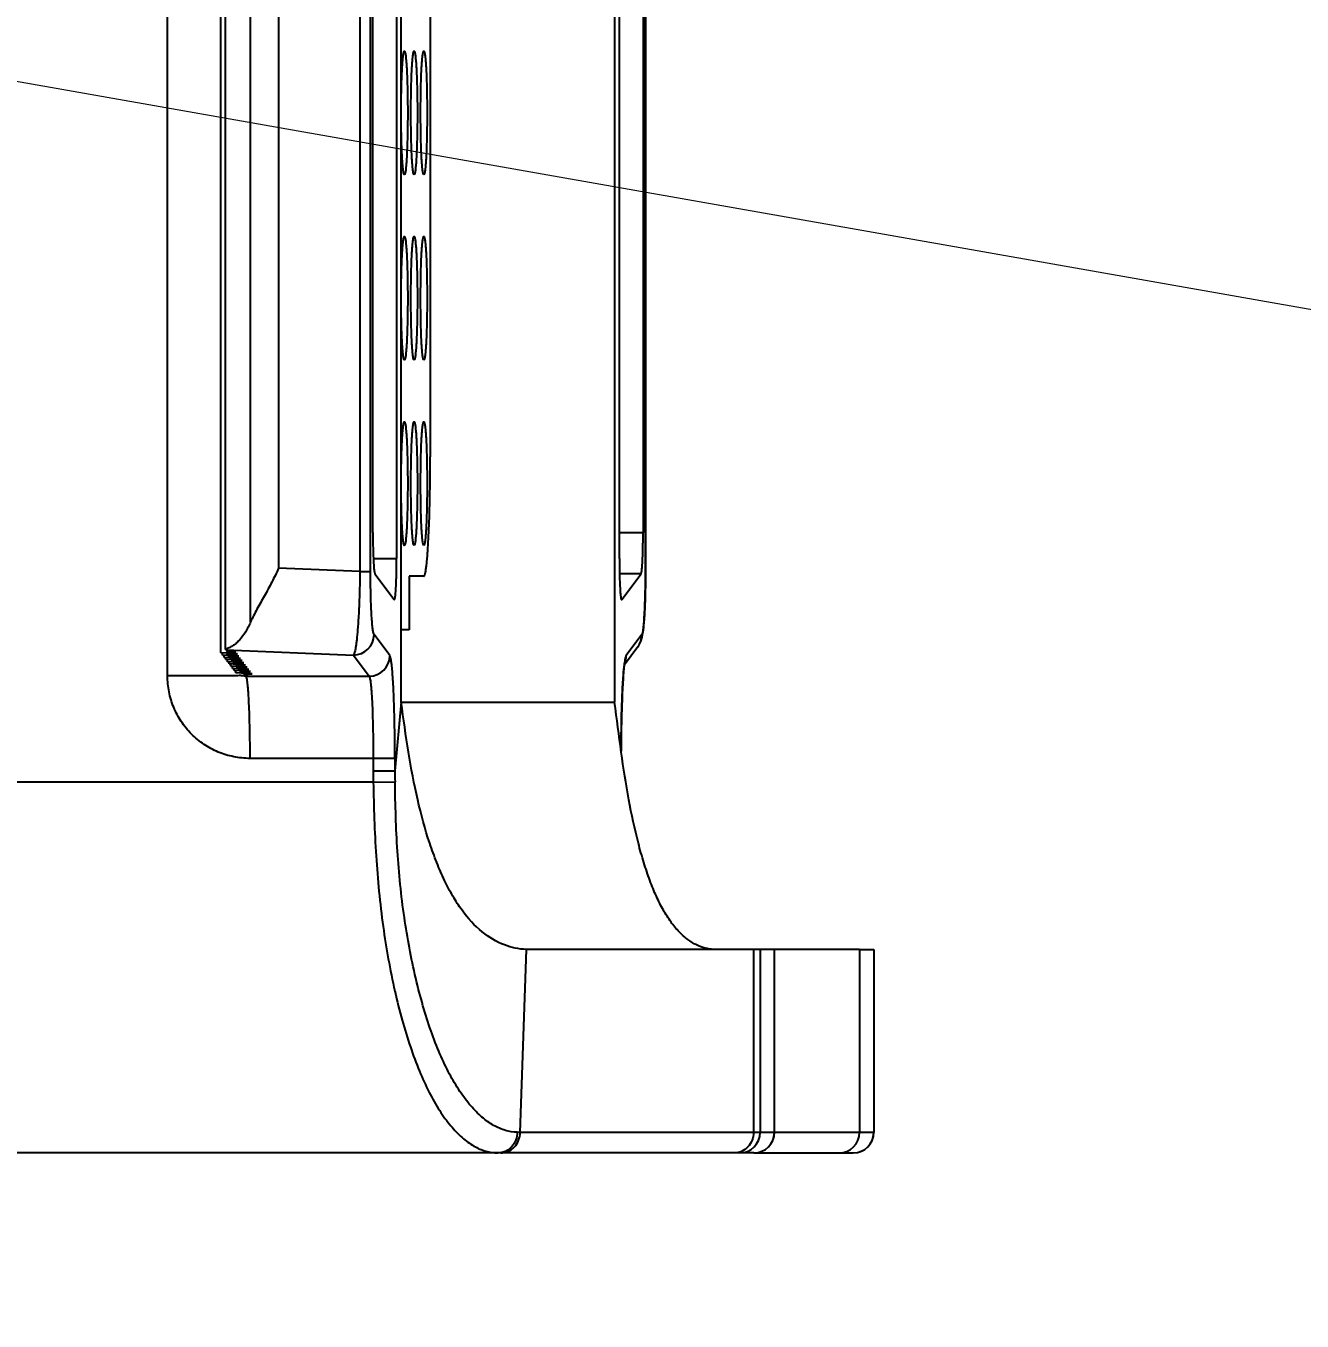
# Model space of a CAD drawing. Header units: millimetres. Extents: x 5828 to 6704, y 123 to 421.
# Drawn here: x 6601.077 to 6603.142, y 245.875 to 247.971 of the extents above; entities that cross this region are included whole.
import ezdxf

# ---------------------------------------------------------------- set-up
doc = ezdxf.new("R2010")
doc.units = ezdxf.units.MM
for name, color, linetype in [('外形图', 7, 'Continuous'), ('尺寸标注', 7, 'Continuous'), ('运动范围', 7, 'Continuous')]:
    doc.layers.add(name, color=color, linetype=linetype)
doc.styles.add('微软雅黑', font='msyh.ttc', dxfattribs={"height": 1.5})
doc.dimstyles.new('尺寸标注_1_15比例', dxfattribs={"dimtxt": 1.5, "dimasz": 1.25, "dimexe": 0.5, "dimexo": 0.4, "dimgap": 0.5, "dimtad": 1, "dimdec": 1, "dimlfac": 15, "dimdsep": 46, "dimtxsty": '微软雅黑', "dimcen": 0.09, "dimadec": 0, "dimazin": 0, "dimtp": 0.01, "dimtm": 0.01, "dimtfac": 1, "dimtdec": 1, "dimtofl": 0, "dimtmove": 0, "dimatfit": 3, "dimfxl": 1, "dimtolj": 1, "dimarcsym": 0})

# ---------------------------------------------------------------- blocks, each defined once
blk = doc.blocks.new('*D770')
at = {"layer": 'Defpoints', "color": 0}
for p in [(6551.3884, 249.6138), (6591.2263, 249.6138), (6637.3008, 249.6138), (6628.0365, 243.1292), (6583.7661, 238.2698)]:
    blk.add_point(p, dxfattribs=at)
at = {"layer": '尺寸标注', "color": 0, "lineweight": -2}
blk.add_arc((6591.2263, 249.6138), 13.5772, 185.27685, 344.73221, dxfattribs=at)
at = {"layer": '尺寸标注', "color": 0}
for points in [[(6577.9147, 248.3747), (6577.4985, 248.3555), (6577.6491, 249.6138)], [(6604.5277, 245.9929), (6604.1211, 246.084), (6604.5977, 247.2582)]]:
    blk.add_solid(points, dxfattribs=at)
at = {"layer": '尺寸标注', "color": 0, "insert": (6591.5441, 237.3197), "char_height": 1.5, "attachment_point": 5, "rotation": 1.4808, "style": '微软雅黑'}
blk.add_mtext('\\A1;+\\A1;170%%d', dxfattribs=at)

msp = doc.modelspace()

# ---------------------------------------------------------------- linework, layer by layer
at = {"layer": '外形图', "color": 7, "linetype": 'Continuous'}
for p, q in [((6601.6848, 246.8767), (6601.6848, 249.0843)), ((6602.0299, 249.0843), (6602.0299, 246.8767)), ((6601.3064, 246.9195), (6601.3064, 249.0414)), ((6601.3927, 246.9565), (6601.3927, 249.0044)), ((6601.4005, 246.9626), (6601.4005, 248.9983)), ((6601.441, 247.0068), (6601.441, 248.9541)), ((6601.4863, 248.8671), (6601.4863, 247.0938)), ((6601.6178, 248.8726), (6601.6178, 247.0883)), ((6601.6349, 247.0883), (6601.6349, 248.8726)), ((6602.0798, 248.8727), (6602.0798, 247.0883)), ((6601.6771, 248.8517), (6601.6771, 247.1093)), ((6602.0376, 247.1093), (6602.0376, 248.8517)), ((6601.6388, 247.1512), (6601.6388, 248.8097)), ((6602.0759, 248.8097), (6602.0759, 247.1512)), ((6601.7317, 248.7671), (6601.7317, 247.2738)), ((6602.0376, 247.1512), (6602.0759, 247.1512)), ((6601.6395, 247.1093), (6601.6771, 247.1093)), ((6601.6178, 247.0883), (6601.4863, 247.0938)), ((6601.6178, 247.0883), (6601.6349, 247.0883)), ((6601.642, 247.0847), (6601.6734, 247.0428)), ((6601.7212, 247.0805), (6601.6977, 247.0805)), ((6601.6977, 247.0805), (6601.6977, 246.9938)), ((6602.0727, 247.0847), (6602.0378, 247.0847)), ((6602.0413, 247.0428), (6602.0727, 247.0847)), ((6602.0798, 247.0883), (6602.0798, 247.0883)), ((6601.6734, 247.0428), (6601.6737, 247.0426)), ((6602.0413, 247.0428), (6602.0409, 247.0428)), ((6602.0411, 247.0426), (6602.0413, 247.0428)), ((6601.6662, 246.9521), (6601.6407, 246.9862)), ((6601.6977, 246.9938), (6601.6848, 246.9938)), ((6602.074, 246.9862), (6602.0485, 246.9521)), ((6601.3927, 246.9565), (6601.4168, 246.9585)), ((6601.4195, 246.9549), (6601.3927, 246.9565)), ((6601.3954, 246.9529), (6601.3954, 246.9564)), ((6601.3954, 246.9529), (6601.4195, 246.9549)), ((6601.401, 246.9617), (6601.6073, 246.953)), ((6601.401, 246.9617), (6601.4028, 246.9593)), ((6601.4168, 246.9585), (6601.4028, 246.9593)), ((6602.0674, 246.9662), (6602.0458, 246.9373)), ((6601.4221, 246.9513), (6601.3954, 246.9529)), ((6601.3981, 246.9493), (6601.3981, 246.9528)), ((6601.3981, 246.9493), (6601.4221, 246.9513)), ((6601.4248, 246.9477), (6601.3981, 246.9493)), ((6601.4007, 246.9458), (6601.4007, 246.9492)), ((6601.4007, 246.9458), (6601.4248, 246.9477)), ((6601.4275, 246.9441), (6601.4007, 246.9458)), ((6601.4034, 246.9422), (6601.4034, 246.9456)), ((6601.4034, 246.9422), (6601.4275, 246.9441)), ((6601.4302, 246.9405), (6601.4034, 246.9422)), ((6601.4061, 246.9386), (6601.4061, 246.942)), ((6601.4061, 246.9386), (6601.4302, 246.9405)), ((6601.4329, 246.9369), (6601.4061, 246.9386)), ((6601.4088, 246.935), (6601.4088, 246.9384)), ((6601.4088, 246.935), (6601.4329, 246.9369)), ((6601.4356, 246.9333), (6601.4088, 246.935)), ((6601.4115, 246.9314), (6601.4115, 246.9348)), ((6601.4115, 246.9314), (6601.4356, 246.9333)), ((6601.6073, 246.953), (6601.6328, 246.9189)), ((6601.4383, 246.9298), (6601.4115, 246.9314)), ((6601.4142, 246.9278), (6601.4142, 246.9312)), ((6601.4142, 246.9278), (6601.4383, 246.9298)), ((6601.4409, 246.9262), (6601.4142, 246.9278)), ((6601.4169, 246.9242), (6601.4169, 246.9276)), ((6601.4169, 246.9242), (6601.4409, 246.9262)), ((6601.4436, 246.9226), (6601.4169, 246.9242)), ((6601.4311, 246.9216), (6601.4311, 246.9233)), ((6601.4311, 246.9216), (6601.4436, 246.9226)), ((6601.4311, 246.9216), (6601.4326, 246.9195)), ((6601.4328, 246.9195), (6601.4329, 246.919)), ((6601.4329, 246.919), (6601.6328, 246.9189)), ((6601.4332, 246.9187), (6601.4333, 246.9185)), ((6601.6848, 246.8767), (6601.6743, 246.7656)), ((6601.6848, 246.8767), (6602.0299, 246.8767)), ((6601.6744, 246.7858), (6601.4396, 246.7858)), ((6601.6393, 246.7858), (6601.6393, 246.7656)), ((6601.6744, 246.7858), (6601.6743, 246.7656)), ((6601.6394, 246.7471), (6601.0068, 246.7471)), ((6601.6395, 246.7471), (6601.6746, 246.7476)), ((6601.877, 246.1805), (6601.8871, 246.4767)), ((6602.2883, 246.4767), (6601.8871, 246.4767)), ((6602.2547, 246.4767), (6602.2547, 246.1805)), ((6602.2653, 246.4767), (6602.2653, 246.1805)), ((6602.2886, 246.4767), (6602.2883, 246.4767)), ((6602.2883, 246.1805), (6602.2883, 246.4767)), ((6602.4261, 246.4767), (6602.2886, 246.4767)), ((6602.2886, 246.1805), (6602.2886, 246.4767)), ((6602.4261, 246.4767), (6602.4491, 246.4767)), ((6602.4261, 246.4767), (6602.4261, 246.1805)), ((6602.4494, 246.4767), (6602.4491, 246.4767)), ((6602.4491, 246.4767), (6602.4491, 246.1805)), ((6602.4494, 246.4767), (6602.4494, 246.1805)), ((6601.877, 246.1805), (6601.8724, 246.1806)), ((6602.2883, 246.1805), (6601.877, 246.1805)), ((6602.2886, 246.1805), (6602.2883, 246.1805)), ((6602.4261, 246.1805), (6602.2886, 246.1805)), ((6602.4491, 246.1805), (6602.4261, 246.1805)), ((6602.4491, 246.1805), (6602.4494, 246.1805)), ((6602.255, 246.1471), (6599.9772, 246.1471)), ((6602.2552, 246.1471), (6602.255, 246.1471)), ((6602.255, 246.1471), (6602.2553, 246.1471)), ((6602.2553, 246.1471), (6602.3928, 246.1471)), ((6602.3928, 246.1471), (6602.4158, 246.1471)), ((6602.4158, 246.1471), (6602.4161, 246.1471)), ((6602.4161, 246.1471), (6602.4158, 246.1471))]:
    msp.add_line(p, q, dxfattribs=at)
msp.add_lwpolyline([(6602.0674, 246.9662), (6602.0676, 246.9665), (6602.069, 246.9686), (6602.0702, 246.9706), (6602.0712, 246.9727), (6602.0721, 246.9747), (6602.0728, 246.9766), (6602.0734, 246.9784), (6602.0739, 246.9801), (6602.0743, 246.9817), (6602.0746, 246.9833), (6602.0749, 246.985), (6602.0752, 246.9867), (6602.0755, 246.9884), (6602.0758, 246.9902), (6602.076, 246.9922), (6602.0763, 246.9943), (6602.0765, 246.9965), (6602.0768, 246.9989), (6602.077, 247.0015), (6602.0772, 247.0043), (6602.0775, 247.0074), (6602.0777, 247.0107), (6602.0779, 247.0142), (6602.0782, 247.0181), (6602.0784, 247.0222), (6602.0786, 247.0267), (6602.0788, 247.0316), (6602.079, 247.0368), (6602.0792, 247.0425), (6602.0794, 247.0485), (6602.0795, 247.0549), (6602.0796, 247.0616), (6602.0797, 247.0685), (6602.0798, 247.0755), (6602.0798, 247.0825), (6602.0798, 248.8727)], dxfattribs=at)
for centre, radius, start, end in [((6601.6073, 246.9864), 0.0334, 270.0062, 359.7193), ((6602.0409, 246.9861), 0.0331, 323.2039, 0.2256), ((6601.6328, 246.9523), 0.0334, 270.0062, 359.7193), ((6602.2105, 246.9191), 0.1661, 172.4024, 172.6247), ((6602.0154, 246.952), 0.0331, 338.5057, 340.3397), ((6602.0151, 246.952), 0.0334, 340.4185, 0.1403), ((6609.0812, 246.8423), 7.4072, 180.5935, 180.73263), ((6602.232, 246.1804), 0.0333, 270.0421, 0.0419), ((6602.2552, 246.1805), 0.0333, 270.0183, 0), ((6602.255, 246.1804), 0.0333, 270.4555, 0.0415), ((6602.3928, 246.1804), 0.0333, 270.0421, 0.0419), ((6602.4161, 246.1805), 0.0333, 270, 0), ((6602.4158, 246.1804), 0.0333, 270.4343, 0.0415), ((6602.255, 246.1803), 0.0332, 270, 270.4145), ((6602.4158, 246.1803), 0.0332, 270, 270.3932)]:
    msp.add_arc(centre, radius, start, end, dxfattribs=at)
for points, knots in [([(6601.6848, 247.86), (6601.6849, 247.8649), (6601.6851, 247.8744), (6601.6855, 247.8879), (6601.686, 247.8999), (6601.6866, 247.9103), (6601.6872, 247.9177), (6601.6878, 247.9225), (6601.6881, 247.9253), (6601.6885, 247.9274), (6601.6889, 247.9289), (6601.6892, 247.9297), (6601.6894, 247.9302), (6601.6896, 247.9305), (6601.6898, 247.9305)], [0, 0, 0, 0, 0.207782, 0.399901, 0.571542, 0.718416, 0.836879, 0.884528, 0.924067, 0.955293, 0.978106, 0.986386, 0.992652, 1, 1, 1, 1]), ([(6601.6898, 247.9305), (6601.6901, 247.9305), (6601.6904, 247.93), (6601.6906, 247.9293), (6601.691, 247.928), (6601.6914, 247.9259), (6601.6919, 247.9226), (6601.6923, 247.9184), (6601.6928, 247.9133), (6601.6932, 247.9075), (6601.6937, 247.8983), (6601.6942, 247.8853), (6601.6947, 247.8682), (6601.695, 247.8497), (6601.6951, 247.837), (6601.6951, 247.8305)], [0, 0, 0, 0, 0.007001, 0.013496, 0.022218, 0.046459, 0.079708, 0.121716, 0.172112, 0.230429, 0.29612, 0.447054, 0.619163, 0.805862, 1, 1, 1, 1]), ([(6601.7003, 247.8305), (6601.7003, 247.837), (6601.7004, 247.8497), (6601.7006, 247.8682), (6601.7011, 247.8853), (6601.7016, 247.8983), (6601.7022, 247.9075), (6601.7026, 247.9133), (6601.703, 247.9184), (6601.7035, 247.9226), (6601.7039, 247.9259), (6601.7043, 247.928), (6601.7047, 247.9293), (6601.705, 247.93), (6601.7053, 247.9305), (6601.7055, 247.9305)], [0, 0, 0, 0, 0.194138, 0.380837, 0.552946, 0.70388, 0.769571, 0.827888, 0.878284, 0.920292, 0.953541, 0.977782, 0.986504, 0.992999, 1, 1, 1, 1]), ([(6601.7055, 247.9305), (6601.7058, 247.9305), (6601.7061, 247.93), (6601.7063, 247.9293), (6601.7067, 247.928), (6601.7071, 247.9259), (6601.7076, 247.9226), (6601.708, 247.9184), (6601.7085, 247.9133), (6601.7089, 247.9075), (6601.7094, 247.8983), (6601.7099, 247.8853), (6601.7104, 247.8682), (6601.7107, 247.8497), (6601.7108, 247.837), (6601.7108, 247.8305)], [0, 0, 0, 0, 0.007001, 0.013496, 0.022218, 0.046459, 0.079708, 0.121716, 0.172112, 0.230429, 0.29612, 0.447054, 0.619163, 0.805862, 1, 1, 1, 1]), ([(6601.716, 247.8305), (6601.716, 247.837), (6601.7161, 247.8497), (6601.7163, 247.8682), (6601.7168, 247.8853), (6601.7173, 247.8983), (6601.7179, 247.9075), (6601.7183, 247.9133), (6601.7187, 247.9184), (6601.7192, 247.9226), (6601.7196, 247.9259), (6601.72, 247.928), (6601.7204, 247.9293), (6601.7207, 247.93), (6601.721, 247.9305), (6601.7212, 247.9305)], [0, 0, 0, 0, 0.194138, 0.380837, 0.552946, 0.70388, 0.769571, 0.827888, 0.878284, 0.920292, 0.953541, 0.977782, 0.986504, 0.992999, 1, 1, 1, 1]), ([(6601.7212, 247.9305), (6601.7215, 247.9305), (6601.7218, 247.93), (6601.722, 247.9293), (6601.7224, 247.928), (6601.7228, 247.9259), (6601.7233, 247.9226), (6601.7237, 247.9184), (6601.7242, 247.9133), (6601.7246, 247.9075), (6601.7251, 247.8983), (6601.7256, 247.8853), (6601.7261, 247.8682), (6601.7264, 247.8497), (6601.7265, 247.837), (6601.7265, 247.8305)], [0, 0, 0, 0, 0.007001, 0.013496, 0.022218, 0.046459, 0.079708, 0.121716, 0.172112, 0.230429, 0.29612, 0.447054, 0.619163, 0.805862, 1, 1, 1, 1]), ([(6601.6951, 247.8305), (6601.6951, 247.824), (6601.695, 247.8112), (6601.6947, 247.7927), (6601.6942, 247.7756), (6601.6937, 247.7626), (6601.6932, 247.7534), (6601.6928, 247.7476), (6601.6923, 247.7426), (6601.6919, 247.7384), (6601.6914, 247.7351), (6601.691, 247.7329), (6601.6906, 247.7316), (6601.6904, 247.731), (6601.6901, 247.7305), (6601.6898, 247.7305)], [0, 0, 0, 0, 0.194138, 0.380837, 0.552946, 0.70388, 0.769571, 0.827888, 0.878284, 0.920292, 0.953541, 0.977782, 0.986504, 0.992999, 1, 1, 1, 1]), ([(6601.7055, 247.7305), (6601.7053, 247.7305), (6601.705, 247.731), (6601.7047, 247.7316), (6601.7043, 247.7329), (6601.7039, 247.7351), (6601.7035, 247.7384), (6601.703, 247.7426), (6601.7026, 247.7476), (6601.7022, 247.7534), (6601.7016, 247.7626), (6601.7011, 247.7756), (6601.7006, 247.7927), (6601.7004, 247.8112), (6601.7003, 247.824), (6601.7003, 247.8305)], [0, 0, 0, 0, 0.007001, 0.013496, 0.022218, 0.046459, 0.079708, 0.121716, 0.172112, 0.230429, 0.29612, 0.447054, 0.619163, 0.805862, 1, 1, 1, 1]), ([(6601.7108, 247.8305), (6601.7108, 247.824), (6601.7107, 247.8112), (6601.7104, 247.7927), (6601.7099, 247.7756), (6601.7094, 247.7626), (6601.7089, 247.7534), (6601.7085, 247.7476), (6601.708, 247.7426), (6601.7076, 247.7384), (6601.7071, 247.7351), (6601.7067, 247.7329), (6601.7063, 247.7316), (6601.7061, 247.731), (6601.7058, 247.7305), (6601.7055, 247.7305)], [0, 0, 0, 0, 0.194138, 0.380837, 0.552946, 0.70388, 0.769571, 0.827888, 0.878284, 0.920292, 0.953541, 0.977782, 0.986504, 0.992999, 1, 1, 1, 1]), ([(6601.7212, 247.7305), (6601.721, 247.7305), (6601.7207, 247.731), (6601.7204, 247.7316), (6601.72, 247.7329), (6601.7196, 247.7351), (6601.7192, 247.7384), (6601.7187, 247.7426), (6601.7183, 247.7476), (6601.7179, 247.7534), (6601.7173, 247.7626), (6601.7168, 247.7756), (6601.7163, 247.7927), (6601.7161, 247.8112), (6601.716, 247.824), (6601.716, 247.8305)], [0, 0, 0, 0, 0.007001, 0.013496, 0.022218, 0.046459, 0.079708, 0.121716, 0.172112, 0.230429, 0.29612, 0.447054, 0.619163, 0.805862, 1, 1, 1, 1]), ([(6601.7265, 247.8305), (6601.7265, 247.824), (6601.7264, 247.8112), (6601.7261, 247.7927), (6601.7256, 247.7756), (6601.7251, 247.7626), (6601.7246, 247.7534), (6601.7242, 247.7476), (6601.7237, 247.7426), (6601.7233, 247.7384), (6601.7228, 247.7351), (6601.7224, 247.7329), (6601.722, 247.7316), (6601.7218, 247.731), (6601.7215, 247.7305), (6601.7212, 247.7305)], [0, 0, 0, 0, 0.194138, 0.380837, 0.552946, 0.70388, 0.769571, 0.827888, 0.878284, 0.920292, 0.953541, 0.977782, 0.986504, 0.992999, 1, 1, 1, 1]), ([(6601.6898, 247.7305), (6601.6896, 247.7305), (6601.6894, 247.7308), (6601.6892, 247.7312), (6601.6889, 247.7321), (6601.6885, 247.7335), (6601.6881, 247.7357), (6601.6878, 247.7384), (6601.6872, 247.7433), (6601.6866, 247.7507), (6601.686, 247.761), (6601.6855, 247.7731), (6601.6851, 247.7866), (6601.6849, 247.796), (6601.6848, 247.8009)], [0, 0, 0, 0, 0.007348, 0.013615, 0.021894, 0.044707, 0.075933, 0.115472, 0.16312, 0.281584, 0.428458, 0.600099, 0.792218, 1, 1, 1, 1]), ([(6601.6848, 247.56), (6601.6849, 247.5649), (6601.6851, 247.5744), (6601.6855, 247.5879), (6601.686, 247.5999), (6601.6866, 247.6103), (6601.6872, 247.6177), (6601.6878, 247.6225), (6601.6881, 247.6253), (6601.6885, 247.6274), (6601.6889, 247.6289), (6601.6892, 247.6297), (6601.6894, 247.6302), (6601.6896, 247.6305), (6601.6898, 247.6305)], [0, 0, 0, 0, 0.207782, 0.399901, 0.571542, 0.718416, 0.83688, 0.884528, 0.924067, 0.955293, 0.978106, 0.986385, 0.992652, 1, 1, 1, 1]), ([(6601.6898, 247.6305), (6601.6901, 247.6305), (6601.6904, 247.63), (6601.6906, 247.6293), (6601.691, 247.628), (6601.6914, 247.6259), (6601.6919, 247.6226), (6601.6923, 247.6184), (6601.6928, 247.6133), (6601.6932, 247.6075), (6601.6937, 247.5983), (6601.6942, 247.5853), (6601.6947, 247.5682), (6601.695, 247.5497), (6601.6951, 247.537), (6601.6951, 247.5305)], [0, 0, 0, 0, 0.007001, 0.013496, 0.022218, 0.046459, 0.079708, 0.121716, 0.172112, 0.230429, 0.29612, 0.447054, 0.619163, 0.805862, 1, 1, 1, 1]), ([(6601.7003, 247.5305), (6601.7003, 247.537), (6601.7004, 247.5497), (6601.7006, 247.5682), (6601.7011, 247.5853), (6601.7016, 247.5983), (6601.7022, 247.6075), (6601.7026, 247.6133), (6601.703, 247.6184), (6601.7035, 247.6226), (6601.7039, 247.6259), (6601.7043, 247.628), (6601.7047, 247.6293), (6601.705, 247.63), (6601.7053, 247.6305), (6601.7055, 247.6305)], [0, 0, 0, 0, 0.194138, 0.380837, 0.552946, 0.70388, 0.769571, 0.827888, 0.878284, 0.920292, 0.953541, 0.977782, 0.986504, 0.992999, 1, 1, 1, 1]), ([(6601.7055, 247.6305), (6601.7058, 247.6305), (6601.7061, 247.63), (6601.7063, 247.6293), (6601.7067, 247.628), (6601.7071, 247.6259), (6601.7076, 247.6226), (6601.708, 247.6184), (6601.7085, 247.6133), (6601.7089, 247.6075), (6601.7094, 247.5983), (6601.7099, 247.5853), (6601.7104, 247.5682), (6601.7107, 247.5497), (6601.7108, 247.537), (6601.7108, 247.5305)], [0, 0, 0, 0, 0.007001, 0.013496, 0.022218, 0.046459, 0.079708, 0.121716, 0.172112, 0.230429, 0.29612, 0.447054, 0.619163, 0.805862, 1, 1, 1, 1]), ([(6601.716, 247.5305), (6601.716, 247.537), (6601.7161, 247.5497), (6601.7163, 247.5682), (6601.7168, 247.5853), (6601.7173, 247.5983), (6601.7179, 247.6075), (6601.7183, 247.6133), (6601.7187, 247.6184), (6601.7192, 247.6226), (6601.7196, 247.6259), (6601.72, 247.628), (6601.7204, 247.6293), (6601.7207, 247.63), (6601.721, 247.6305), (6601.7212, 247.6305)], [0, 0, 0, 0, 0.194138, 0.380837, 0.552946, 0.70388, 0.769571, 0.827888, 0.878284, 0.920292, 0.953541, 0.977782, 0.986504, 0.992999, 1, 1, 1, 1]), ([(6601.7212, 247.6305), (6601.7215, 247.6305), (6601.7218, 247.63), (6601.722, 247.6293), (6601.7224, 247.628), (6601.7228, 247.6259), (6601.7233, 247.6226), (6601.7237, 247.6184), (6601.7242, 247.6133), (6601.7246, 247.6075), (6601.7251, 247.5983), (6601.7256, 247.5853), (6601.7261, 247.5682), (6601.7264, 247.5497), (6601.7265, 247.537), (6601.7265, 247.5305)], [0, 0, 0, 0, 0.007001, 0.013496, 0.022218, 0.046459, 0.079708, 0.121716, 0.172112, 0.230429, 0.29612, 0.447054, 0.619163, 0.805862, 1, 1, 1, 1]), ([(6601.6951, 247.5305), (6601.6951, 247.524), (6601.695, 247.5112), (6601.6947, 247.4927), (6601.6942, 247.4756), (6601.6937, 247.4626), (6601.6932, 247.4534), (6601.6928, 247.4476), (6601.6923, 247.4426), (6601.6919, 247.4384), (6601.6914, 247.4351), (6601.691, 247.4329), (6601.6906, 247.4316), (6601.6904, 247.431), (6601.6901, 247.4305), (6601.6898, 247.4305)], [0, 0, 0, 0, 0.194138, 0.380837, 0.552946, 0.70388, 0.769571, 0.827888, 0.878284, 0.920292, 0.953541, 0.977782, 0.986504, 0.992999, 1, 1, 1, 1]), ([(6601.7055, 247.4305), (6601.7053, 247.4305), (6601.705, 247.431), (6601.7047, 247.4316), (6601.7043, 247.4329), (6601.7039, 247.4351), (6601.7035, 247.4384), (6601.703, 247.4426), (6601.7026, 247.4476), (6601.7022, 247.4534), (6601.7016, 247.4626), (6601.7011, 247.4756), (6601.7006, 247.4927), (6601.7004, 247.5112), (6601.7003, 247.524), (6601.7003, 247.5305)], [0, 0, 0, 0, 0.007001, 0.013496, 0.022218, 0.046459, 0.079708, 0.121716, 0.172112, 0.230429, 0.29612, 0.447054, 0.619163, 0.805862, 1, 1, 1, 1]), ([(6601.7108, 247.5305), (6601.7108, 247.524), (6601.7107, 247.5112), (6601.7104, 247.4927), (6601.7099, 247.4756), (6601.7094, 247.4626), (6601.7089, 247.4534), (6601.7085, 247.4476), (6601.708, 247.4426), (6601.7076, 247.4384), (6601.7071, 247.4351), (6601.7067, 247.4329), (6601.7063, 247.4316), (6601.7061, 247.431), (6601.7058, 247.4305), (6601.7055, 247.4305)], [0, 0, 0, 0, 0.194138, 0.380837, 0.552946, 0.70388, 0.769571, 0.827888, 0.878284, 0.920292, 0.953541, 0.977782, 0.986504, 0.992999, 1, 1, 1, 1]), ([(6601.7212, 247.4305), (6601.721, 247.4305), (6601.7207, 247.431), (6601.7204, 247.4316), (6601.72, 247.4329), (6601.7196, 247.4351), (6601.7192, 247.4384), (6601.7187, 247.4426), (6601.7183, 247.4476), (6601.7179, 247.4534), (6601.7173, 247.4626), (6601.7168, 247.4756), (6601.7163, 247.4927), (6601.7161, 247.5112), (6601.716, 247.524), (6601.716, 247.5305)], [0, 0, 0, 0, 0.007001, 0.013496, 0.022218, 0.046459, 0.079708, 0.121716, 0.172112, 0.230429, 0.29612, 0.447054, 0.619163, 0.805862, 1, 1, 1, 1]), ([(6601.7265, 247.5305), (6601.7265, 247.524), (6601.7264, 247.5112), (6601.7261, 247.4927), (6601.7256, 247.4756), (6601.7251, 247.4626), (6601.7246, 247.4534), (6601.7242, 247.4476), (6601.7237, 247.4426), (6601.7233, 247.4384), (6601.7228, 247.4351), (6601.7224, 247.4329), (6601.722, 247.4316), (6601.7218, 247.431), (6601.7215, 247.4305), (6601.7212, 247.4305)], [0, 0, 0, 0, 0.194138, 0.380837, 0.552946, 0.70388, 0.769571, 0.827888, 0.878284, 0.920292, 0.953541, 0.977782, 0.986504, 0.992999, 1, 1, 1, 1]), ([(6601.6898, 247.4305), (6601.6896, 247.4305), (6601.6894, 247.4308), (6601.6892, 247.4312), (6601.6889, 247.4321), (6601.6885, 247.4335), (6601.6881, 247.4357), (6601.6878, 247.4384), (6601.6872, 247.4433), (6601.6866, 247.4507), (6601.686, 247.461), (6601.6855, 247.4731), (6601.6851, 247.4866), (6601.6849, 247.496), (6601.6848, 247.5009)], [0, 0, 0, 0, 0.007348, 0.013615, 0.021894, 0.044707, 0.075933, 0.115472, 0.16312, 0.281583, 0.428457, 0.600099, 0.792218, 1, 1, 1, 1]), ([(6601.6848, 247.26), (6601.6849, 247.2649), (6601.6851, 247.2744), (6601.6855, 247.2879), (6601.686, 247.2999), (6601.6866, 247.3103), (6601.6872, 247.3177), (6601.6878, 247.3225), (6601.6881, 247.3253), (6601.6885, 247.3274), (6601.6889, 247.3289), (6601.6892, 247.3297), (6601.6894, 247.3302), (6601.6896, 247.3305), (6601.6898, 247.3305)], [0, 0, 0, 0, 0.207782, 0.399902, 0.571543, 0.718417, 0.83688, 0.884528, 0.924067, 0.955293, 0.978106, 0.986385, 0.992652, 1, 1, 1, 1]), ([(6601.6898, 247.3305), (6601.6901, 247.3305), (6601.6904, 247.33), (6601.6906, 247.3293), (6601.691, 247.328), (6601.6914, 247.3259), (6601.6919, 247.3226), (6601.6923, 247.3184), (6601.6928, 247.3133), (6601.6932, 247.3075), (6601.6937, 247.2983), (6601.6942, 247.2853), (6601.6947, 247.2682), (6601.695, 247.2497), (6601.6951, 247.237), (6601.6951, 247.2305)], [0, 0, 0, 0, 0.007001, 0.013496, 0.022218, 0.046459, 0.079708, 0.121716, 0.172112, 0.230429, 0.29612, 0.447054, 0.619163, 0.805862, 1, 1, 1, 1]), ([(6601.7003, 247.2305), (6601.7003, 247.237), (6601.7004, 247.2497), (6601.7006, 247.2682), (6601.7011, 247.2853), (6601.7016, 247.2983), (6601.7022, 247.3075), (6601.7026, 247.3133), (6601.703, 247.3184), (6601.7035, 247.3226), (6601.7039, 247.3259), (6601.7043, 247.328), (6601.7047, 247.3293), (6601.705, 247.33), (6601.7053, 247.3305), (6601.7055, 247.3305)], [0, 0, 0, 0, 0.194138, 0.380837, 0.552946, 0.70388, 0.769571, 0.827888, 0.878284, 0.920292, 0.953541, 0.977782, 0.986504, 0.992999, 1, 1, 1, 1]), ([(6601.7055, 247.3305), (6601.7058, 247.3305), (6601.7061, 247.33), (6601.7063, 247.3293), (6601.7067, 247.328), (6601.7071, 247.3259), (6601.7076, 247.3226), (6601.708, 247.3184), (6601.7085, 247.3133), (6601.7089, 247.3075), (6601.7094, 247.2983), (6601.7099, 247.2853), (6601.7104, 247.2682), (6601.7107, 247.2497), (6601.7108, 247.237), (6601.7108, 247.2305)], [0, 0, 0, 0, 0.007001, 0.013496, 0.022218, 0.046459, 0.079708, 0.121716, 0.172112, 0.230429, 0.29612, 0.447054, 0.619163, 0.805862, 1, 1, 1, 1]), ([(6601.716, 247.2305), (6601.716, 247.237), (6601.7161, 247.2497), (6601.7163, 247.2682), (6601.7168, 247.2853), (6601.7173, 247.2983), (6601.7179, 247.3075), (6601.7183, 247.3133), (6601.7187, 247.3184), (6601.7192, 247.3226), (6601.7196, 247.3259), (6601.72, 247.328), (6601.7204, 247.3293), (6601.7207, 247.33), (6601.721, 247.3305), (6601.7212, 247.3305)], [0, 0, 0, 0, 0.194138, 0.380837, 0.552946, 0.70388, 0.769571, 0.827888, 0.878284, 0.920292, 0.953541, 0.977782, 0.986504, 0.992999, 1, 1, 1, 1]), ([(6601.7212, 247.3305), (6601.7215, 247.3305), (6601.7218, 247.33), (6601.722, 247.3293), (6601.7224, 247.328), (6601.7228, 247.3259), (6601.7233, 247.3226), (6601.7237, 247.3184), (6601.7242, 247.3133), (6601.7246, 247.3075), (6601.7251, 247.2983), (6601.7256, 247.2853), (6601.7261, 247.2682), (6601.7264, 247.2497), (6601.7265, 247.237), (6601.7265, 247.2305)], [0, 0, 0, 0, 0.007001, 0.013496, 0.022218, 0.046459, 0.079708, 0.121716, 0.172112, 0.230429, 0.29612, 0.447054, 0.619163, 0.805862, 1, 1, 1, 1]), ([(6601.7212, 247.0805), (6601.7214, 247.0805), (6601.7218, 247.0807), (6601.7223, 247.0815), (6601.7228, 247.0827), (6601.7233, 247.0843), (6601.7238, 247.0863), (6601.7244, 247.09), (6601.7253, 247.0956), (6601.7261, 247.1036), (6601.727, 247.1133), (6601.7278, 247.1245), (6601.7285, 247.1371), (6601.7292, 247.1511), (6601.7301, 247.172), (6601.7309, 247.2003), (6601.7315, 247.2363), (6601.7317, 247.2611), (6601.7317, 247.2738)], [0, 0, 0, 0, 0.002846, 0.007242, 0.013699, 0.022357, 0.033258, 0.046409, 0.079391, 0.121076, 0.171115, 0.229065, 0.294404, 0.366539, 0.44481, 0.616842, 0.804197, 1, 1, 1, 1]), ([(6601.6951, 247.2305), (6601.6951, 247.224), (6601.695, 247.2112), (6601.6947, 247.1927), (6601.6942, 247.1756), (6601.6937, 247.1626), (6601.6932, 247.1534), (6601.6928, 247.1476), (6601.6923, 247.1426), (6601.6919, 247.1384), (6601.6914, 247.1351), (6601.691, 247.1329), (6601.6906, 247.1316), (6601.6904, 247.131), (6601.6901, 247.1305), (6601.6898, 247.1305)], [0, 0, 0, 0, 0.194138, 0.380837, 0.552946, 0.70388, 0.769571, 0.827888, 0.878284, 0.920292, 0.953541, 0.977782, 0.986504, 0.992999, 1, 1, 1, 1]), ([(6601.7055, 247.1305), (6601.7053, 247.1305), (6601.705, 247.131), (6601.7047, 247.1316), (6601.7043, 247.1329), (6601.7039, 247.1351), (6601.7035, 247.1384), (6601.703, 247.1426), (6601.7026, 247.1476), (6601.7022, 247.1534), (6601.7016, 247.1626), (6601.7011, 247.1756), (6601.7006, 247.1927), (6601.7004, 247.2112), (6601.7003, 247.224), (6601.7003, 247.2305)], [0, 0, 0, 0, 0.007001, 0.013496, 0.022218, 0.046459, 0.079708, 0.121716, 0.172112, 0.230429, 0.29612, 0.447054, 0.619163, 0.805862, 1, 1, 1, 1]), ([(6601.7108, 247.2305), (6601.7108, 247.224), (6601.7107, 247.2112), (6601.7104, 247.1927), (6601.7099, 247.1756), (6601.7094, 247.1626), (6601.7089, 247.1534), (6601.7085, 247.1476), (6601.708, 247.1426), (6601.7076, 247.1384), (6601.7071, 247.1351), (6601.7067, 247.1329), (6601.7063, 247.1316), (6601.7061, 247.131), (6601.7058, 247.1305), (6601.7055, 247.1305)], [0, 0, 0, 0, 0.194138, 0.380837, 0.552946, 0.70388, 0.769571, 0.827888, 0.878284, 0.920292, 0.953541, 0.977782, 0.986504, 0.992999, 1, 1, 1, 1]), ([(6601.7212, 247.1305), (6601.721, 247.1305), (6601.7207, 247.131), (6601.7204, 247.1316), (6601.72, 247.1329), (6601.7196, 247.1351), (6601.7192, 247.1384), (6601.7187, 247.1426), (6601.7183, 247.1476), (6601.7179, 247.1534), (6601.7173, 247.1626), (6601.7168, 247.1756), (6601.7163, 247.1927), (6601.7161, 247.2112), (6601.716, 247.224), (6601.716, 247.2305)], [0, 0, 0, 0, 0.007001, 0.013496, 0.022218, 0.046459, 0.079708, 0.121716, 0.172112, 0.230429, 0.29612, 0.447054, 0.619163, 0.805862, 1, 1, 1, 1]), ([(6601.7265, 247.2305), (6601.7265, 247.224), (6601.7264, 247.2112), (6601.7261, 247.1927), (6601.7256, 247.1756), (6601.7251, 247.1626), (6601.7246, 247.1534), (6601.7242, 247.1476), (6601.7237, 247.1426), (6601.7233, 247.1384), (6601.7228, 247.1351), (6601.7224, 247.1329), (6601.722, 247.1316), (6601.7218, 247.131), (6601.7215, 247.1305), (6601.7212, 247.1305)], [0, 0, 0, 0, 0.194138, 0.380837, 0.552946, 0.70388, 0.769571, 0.827888, 0.878284, 0.920292, 0.953541, 0.977782, 0.986504, 0.992999, 1, 1, 1, 1]), ([(6601.6898, 247.1305), (6601.6896, 247.1305), (6601.6894, 247.1308), (6601.6892, 247.1312), (6601.6889, 247.1321), (6601.6885, 247.1335), (6601.6881, 247.1357), (6601.6878, 247.1384), (6601.6872, 247.1433), (6601.6866, 247.1507), (6601.686, 247.161), (6601.6855, 247.1731), (6601.6851, 247.1866), (6601.6849, 247.196), (6601.6848, 247.2009)], [0, 0, 0, 0, 0.007348, 0.013615, 0.021894, 0.044707, 0.075933, 0.115472, 0.16312, 0.281583, 0.428457, 0.600098, 0.792218, 1, 1, 1, 1]), ([(6601.6388, 247.1512), (6601.6388, 247.1471), (6601.6388, 247.1389), (6601.639, 247.1271), (6601.6393, 247.1161), (6601.6397, 247.1063), (6601.6401, 247.0991), (6601.6404, 247.0942), (6601.6407, 247.0912), (6601.641, 247.0888), (6601.6413, 247.0869), (6601.6416, 247.0856), (6601.6419, 247.0849), (6601.642, 247.0847)], [0, 0, 0, 0, 0.186408, 0.36629, 0.533355, 0.681765, 0.806347, 0.858319, 0.902798, 0.939414, 0.967885, 0.988049, 1, 1, 1, 1]), ([(6602.0727, 247.0847), (6602.0729, 247.0849), (6602.0731, 247.0856), (6602.0734, 247.0869), (6602.0737, 247.0888), (6602.074, 247.0912), (6602.0743, 247.0942), (6602.0747, 247.0991), (6602.0751, 247.1063), (6602.0754, 247.1161), (6602.0757, 247.1271), (6602.0759, 247.1389), (6602.0759, 247.1471), (6602.0759, 247.1512)], [0, 0, 0, 0, 0.011952, 0.032115, 0.060586, 0.097202, 0.141681, 0.193653, 0.318236, 0.466645, 0.63371, 0.813592, 1, 1, 1, 1]), ([(6601.6737, 247.0426), (6601.6738, 247.0426), (6601.6741, 247.0431), (6601.6744, 247.044), (6601.6747, 247.0457), (6601.675, 247.0479), (6601.6753, 247.0507), (6601.6756, 247.054), (6601.6759, 247.0579), (6601.6762, 247.064), (6601.6766, 247.0727), (6601.6769, 247.0841), (6601.6771, 247.0964), (6601.6771, 247.1049), (6601.6771, 247.1093)], [0, 0, 0, 0, 0.006999, 0.02219, 0.046429, 0.079676, 0.121683, 0.172079, 0.230397, 0.296089, 0.447028, 0.619144, 0.805851, 1, 1, 1, 1]), ([(6602.0376, 247.1093), (6602.0376, 247.1049), (6602.0376, 247.0964), (6602.0378, 247.0841), (6602.0381, 247.0727), (6602.0385, 247.064), (6602.0388, 247.0579), (6602.0391, 247.054), (6602.0394, 247.0507), (6602.0397, 247.0479), (6602.04, 247.0457), (6602.0403, 247.0441), (6602.0406, 247.0431), (6602.0409, 247.0426), (6602.0411, 247.0426)], [0, 0, 0, 0, 0.194149, 0.380856, 0.552972, 0.703911, 0.769603, 0.827921, 0.878317, 0.920324, 0.953572, 0.97781, 0.993001, 1, 1, 1, 1]), ([(6601.4863, 247.0938), (6601.4829, 247.0862), (6601.4755, 247.071), (6601.4635, 247.049), (6601.4533, 247.031), (6601.4458, 247.017), (6601.4424, 247.0102), (6601.441, 247.0068)], [0, 0, 0, 0, 0.256197, 0.515179, 0.768537, 0.888545, 1, 1, 1, 1]), ([(6601.6178, 247.0883), (6601.6177, 247.0795), (6601.6174, 247.0623), (6601.6167, 247.0375), (6601.6156, 247.0148), (6601.6143, 246.9951), (6601.613, 246.9808), (6601.6118, 246.9712), (6601.611, 246.9655), (6601.6101, 246.9609), (6601.6093, 246.9573), (6601.6084, 246.9547), (6601.6077, 246.9534), (6601.6073, 246.953)], [0, 0, 0, 0, 0.193712, 0.378662, 0.547169, 0.693533, 0.813815, 0.863373, 0.905599, 0.940366, 0.967611, 0.987378, 1, 1, 1, 1]), ([(6601.6407, 246.9862), (6601.6405, 246.9865), (6601.6401, 246.9875), (6601.6396, 246.9894), (6601.6391, 246.9921), (6601.6386, 246.9955), (6601.6381, 246.9996), (6601.6374, 247.0066), (6601.6367, 247.0172), (6601.6359, 247.0319), (6601.6354, 247.0491), (6601.635, 247.0682), (6601.6349, 247.0814), (6601.6349, 247.0883)], [0, 0, 0, 0, 0.012028, 0.031041, 0.057236, 0.090656, 0.131321, 0.17923, 0.29658, 0.441474, 0.610897, 0.79996, 1, 1, 1, 1]), ([(6602.0798, 247.0883), (6602.0798, 247.0815), (6602.0797, 247.0682), (6602.0794, 247.0491), (6602.0788, 247.0319), (6602.0781, 247.0172), (6602.0773, 247.0066), (6602.0766, 246.9996), (6602.0762, 246.9955), (6602.0757, 246.9921), (6602.0751, 246.9894), (6602.0746, 246.9875), (6602.0742, 246.9865), (6602.074, 246.9862)], [0, 0, 0, 0, 0.20004, 0.389103, 0.558525, 0.70342, 0.82077, 0.868679, 0.909344, 0.942763, 0.968959, 0.987972, 1, 1, 1, 1]), ([(6601.441, 247.0068), (6601.4386, 247.0011), (6601.4333, 246.9907), (6601.425, 246.9791), (6601.4176, 246.972), (6601.4121, 246.9677), (6601.4064, 246.9646), (6601.4025, 246.9631), (6601.4005, 246.9626)], [0, 0, 0, 0, 0.301036, 0.566125, 0.685485, 0.796746, 0.900946, 1, 1, 1, 1]), ([(6601.401, 246.9617), (6601.4009, 246.9618), (6601.4008, 246.9621), (6601.4006, 246.9625), (6601.4005, 246.9626)], [0, 0, 0, 0, 0.467511, 1, 1, 1, 1]), ([(6601.6744, 246.7858), (6601.6744, 246.7962), (6601.6743, 246.8166), (6601.6738, 246.8462), (6601.6731, 246.8737), (6601.6723, 246.8949), (6601.6715, 246.9101), (6601.6708, 246.9199), (6601.6702, 246.9285), (6601.6695, 246.9358), (6601.6687, 246.9419), (6601.668, 246.9466), (6601.6673, 246.9496), (6601.6667, 246.9513), (6601.6664, 246.9519), (6601.6662, 246.9521)], [0, 0, 0, 0, 0.186411, 0.366279, 0.53334, 0.681742, 0.747299, 0.80632, 0.858285, 0.902747, 0.93937, 0.967874, 0.988062, 0.995039, 1, 1, 1, 1]), ([(6602.0458, 246.9404), (6602.0454, 246.937), (6602.0446, 246.9292), (6602.0432, 246.9104), (6602.0418, 246.8812), (6602.0407, 246.8412), (6602.0404, 246.8123), (6602.0404, 246.7972)], [0, 0, 0, 0, 0.071636, 0.162794, 0.396395, 0.682861, 1, 1, 1, 1]), ([(6602.0404, 246.7969), (6602.0405, 246.8122), (6602.0408, 246.8412), (6602.0417, 246.8761), (6602.0428, 246.9007), (6602.0437, 246.9157), (6602.0446, 246.9276), (6602.0454, 246.9345), (6602.0458, 246.9374)], [0, 0, 0, 0, 0.326129, 0.618643, 0.744259, 0.852026, 0.938725, 1, 1, 1, 1]), ([(6602.0458, 246.9374), (6602.0459, 246.9382), (6602.046, 246.9394), (6602.0463, 246.9405), (6602.0463, 246.9409)], [0, 0, 0, 0, 0.687143, 1, 1, 1, 1]), ([(6602.0485, 246.9521), (6602.0482, 246.9517), (6602.0477, 246.9505), (6602.0471, 246.9482), (6602.0464, 246.9449), (6602.0461, 246.9424), (6602.0459, 246.941)], [0, 0, 0, 0, 0.131473, 0.341539, 0.631385, 1, 1, 1, 1]), ([(6601.4328, 246.9194), (6601.4327, 246.9193), (6601.4327, 246.9191), (6601.4324, 246.9188), (6601.4317, 246.9188), (6601.4309, 246.9189), (6601.4299, 246.9192), (6601.4291, 246.9193), (6601.428, 246.9195), (6601.4265, 246.9196), (6601.4245, 246.9197), (6601.4213, 246.9197), (6601.4166, 246.9195), (6601.4075, 246.9194), (6601.3939, 246.9195), (6601.3752, 246.9195), (6601.3538, 246.9195), (6601.3306, 246.9195), (6601.3146, 246.9195), (6601.3064, 246.9195)], [0, 0, 0, 0, 0.002414, 0.004486, 0.009298, 0.016374, 0.025841, 0.031415, 0.037521, 0.051295, 0.067195, 0.085229, 0.127575, 0.17798, 0.301135, 0.450447, 0.620679, 0.806092, 1, 1, 1, 1]), ([(6601.4396, 246.7858), (6601.4309, 246.7858), (6601.4134, 246.7876), (6601.3883, 246.7952), (6601.3651, 246.8077), (6601.3448, 246.8244), (6601.3281, 246.8448), (6601.3158, 246.8681), (6601.3082, 246.8933), (6601.3064, 246.9108), (6601.3064, 246.9195)], [0, 0, 0, 0, 0.124913, 0.249841, 0.374793, 0.499776, 0.624794, 0.749843, 0.874916, 1, 1, 1, 1]), ([(6601.4326, 246.9195), (6601.4327, 246.9194), (6601.4327, 246.9192), (6601.4329, 246.9191), (6601.4329, 246.919)], [0, 0, 0, 0, 0.465361, 1, 1, 1, 1]), ([(6601.4333, 246.9185), (6601.4335, 246.9182), (6601.4337, 246.9176), (6601.4342, 246.916), (6601.4347, 246.9134), (6601.4353, 246.9094), (6601.4358, 246.9044), (6601.4364, 246.8984), (6601.4371, 246.8885), (6601.4379, 246.8741), (6601.4386, 246.8548), (6601.4392, 246.8331), (6601.4395, 246.8099), (6601.4396, 246.794), (6601.4396, 246.7858)], [0, 0, 0, 0, 0.006268, 0.014495, 0.036925, 0.067287, 0.105388, 0.15094, 0.20358, 0.328346, 0.475559, 0.640311, 0.817096, 1, 1, 1, 1]), ([(6601.6328, 246.9189), (6601.633, 246.9187), (6601.6332, 246.9182), (6601.6337, 246.9168), (6601.6342, 246.9144), (6601.6348, 246.9107), (6601.6354, 246.9058), (6601.636, 246.9), (6601.6365, 246.8931), (6601.637, 246.8852), (6601.6377, 246.8731), (6601.6383, 246.8562), (6601.6389, 246.8341), (6601.6392, 246.8104), (6601.6393, 246.7941), (6601.6393, 246.7858)], [0, 0, 0, 0, 0.005001, 0.011985, 0.032146, 0.060615, 0.097229, 0.141705, 0.193675, 0.252695, 0.318254, 0.466659, 0.63372, 0.813598, 1, 1, 1, 1]), ([(6601.8871, 246.4767), (6601.875, 246.4767), (6601.849, 246.4825), (6601.8126, 246.5046), (6601.7864, 246.5339), (6601.7676, 246.563), (6601.7541, 246.5889), (6601.7416, 246.6177), (6601.726, 246.6608), (6601.7099, 246.7204), (6601.6955, 246.7968), (6601.6883, 246.8497), (6601.6848, 246.8767)], [0, 0, 0, 0, 0.075746, 0.162455, 0.262186, 0.318378, 0.379168, 0.444589, 0.514467, 0.666058, 0.829813, 1, 1, 1, 1]), ([(6602.1903, 246.4767), (6602.1808, 246.4767), (6602.1656, 246.4813), (6602.1475, 246.4926), (6602.1335, 246.5051), (6602.1204, 246.5211), (6602.1081, 246.5405), (6602.0968, 246.5632), (6602.0864, 246.5891), (6602.0767, 246.6178), (6602.0646, 246.6611), (6602.0519, 246.7207), (6602.04, 246.7969), (6602.0334, 246.8497), (6602.0299, 246.8767)], [0, 0, 0, 0, 0.062961, 0.099943, 0.140764, 0.185938, 0.236098, 0.291691, 0.352887, 0.419602, 0.49155, 0.649199, 0.820853, 1, 1, 1, 1]), ([(6601.6393, 246.7656), (6601.6436, 246.7656), (6601.6499, 246.7656), (6601.6579, 246.7656), (6601.663, 246.7656), (6601.6674, 246.7656), (6601.6704, 246.7656), (6601.6723, 246.7656), (6601.6732, 246.7656), (6601.6739, 246.7656), (6601.6742, 246.7656), (6601.6743, 246.7656)], [0, 0, 0, 0, 0.366737, 0.535371, 0.685422, 0.811149, 0.907739, 0.943906, 0.971497, 0.99025, 1, 1, 1, 1]), ([(6601.6395, 246.7471), (6601.6398, 246.7271), (6601.6407, 246.6874), (6601.6445, 246.6094), (6601.6535, 246.5163), (6601.6693, 246.4277), (6601.6855, 246.363), (6601.6987, 246.3197), (6601.7132, 246.2807), (6601.7289, 246.2461), (6601.7457, 246.2164), (6601.7635, 246.1917), (6601.782, 246.1722), (6601.8012, 246.1579), (6601.8209, 246.1492), (6601.8345, 246.1471), (6601.841, 246.1471)], [0, 0, 0, 0, 0.089653, 0.178437, 0.350019, 0.508594, 0.581382, 0.649126, 0.711444, 0.768093, 0.818994, 0.864231, 0.904109, 0.939248, 0.970693, 1, 1, 1, 1]), ([(6601.8724, 246.1806), (6601.8659, 246.1807), (6601.8525, 246.1829), (6601.8331, 246.1915), (6601.8141, 246.2052), (6601.7959, 246.224), (6601.7784, 246.2475), (6601.7619, 246.2757), (6601.7464, 246.3084), (6601.7321, 246.3454), (6601.7192, 246.3863), (6601.7033, 246.4473), (6601.6879, 246.5307), (6601.6772, 246.6369), (6601.6751, 246.7102), (6601.6746, 246.7476)], [0, 0, 0, 0, 0.03055, 0.063247, 0.09951, 0.140302, 0.186221, 0.237542, 0.294346, 0.356642, 0.424266, 0.496753, 0.654028, 0.823621, 1, 1, 1, 1]), ([(6601.8724, 246.1806), (6601.8724, 246.1764), (6601.8713, 246.1699), (6601.8675, 246.1622), (6601.8634, 246.1568), (6601.8584, 246.1525), (6601.8511, 246.1484), (6601.845, 246.1471), (6601.841, 246.1471)], [0, 0, 0, 0, 0.246105, 0.377349, 0.509787, 0.640573, 0.76734, 1, 1, 1, 1]), ([(6601.8456, 246.1471), (6601.8497, 246.1471), (6601.858, 246.1489), (6601.8685, 246.1564), (6601.8754, 246.1675), (6601.877, 246.1761), (6601.877, 246.1805)], [0, 0, 0, 0, 0.242999, 0.490155, 0.743077, 1, 1, 1, 1]), ([(6602.2547, 246.1805), (6602.2547, 246.1761), (6602.2531, 246.1675), (6602.2461, 246.1564), (6602.2356, 246.1489), (6602.2273, 246.1471), (6602.2232, 246.1471)], [0, 0, 0, 0, 0.256432, 0.509145, 0.756502, 1, 1, 1, 1])]:
    msp.add_open_spline(points, degree=3, knots=knots, dxfattribs=at)
for points in [[(6601.4331, 246.9189), (6601.4331, 246.9188), (6601.4332, 246.9188), (6601.4332, 246.9187)], [(6601.6393, 246.7656), (6601.6394, 246.7595), (6601.6395, 246.7533), (6601.6394, 246.7471)]]:
    msp.add_open_spline(points, degree=3, dxfattribs=at)
at = {"layer": '运动范围', "color": 0, "linetype": 'ByBlock', "lineweight": 0}
msp.add_line((6628.0365, 243.1292), (6591.2263, 249.6138), dxfattribs=at)
at = {"layer": '运动范围', "color": 0, "linetype": 'Continuous', "lineweight": 0}
msp.add_arc((6591.2263, 249.6198), 37.378, 10, 350, dxfattribs=at)

# ---------------------------------------------------------------- dimensions: what is measured, and where the dimension line sits
at = {"layer": '尺寸标注'}
dim = msp.add_angular_dim_2l(base=(6583.7661, 238.2698), line1=((6628.0365, 243.1292), (6591.2263, 249.6138)), line2=((6551.3884, 249.6138), (6637.3008, 249.6138)), text='\\A1;+<>', dimstyle='尺寸标注_1_15比例', override={"dimtxsty": '微软雅黑'}, dxfattribs=at)
dim.commit()
dim.dimension.update_dxf_attribs({"geometry": '*D770', "text_midpoint": (6591.5772, 236.0411), "dimtype": 162})

doc.saveas('drawing.dxf')
